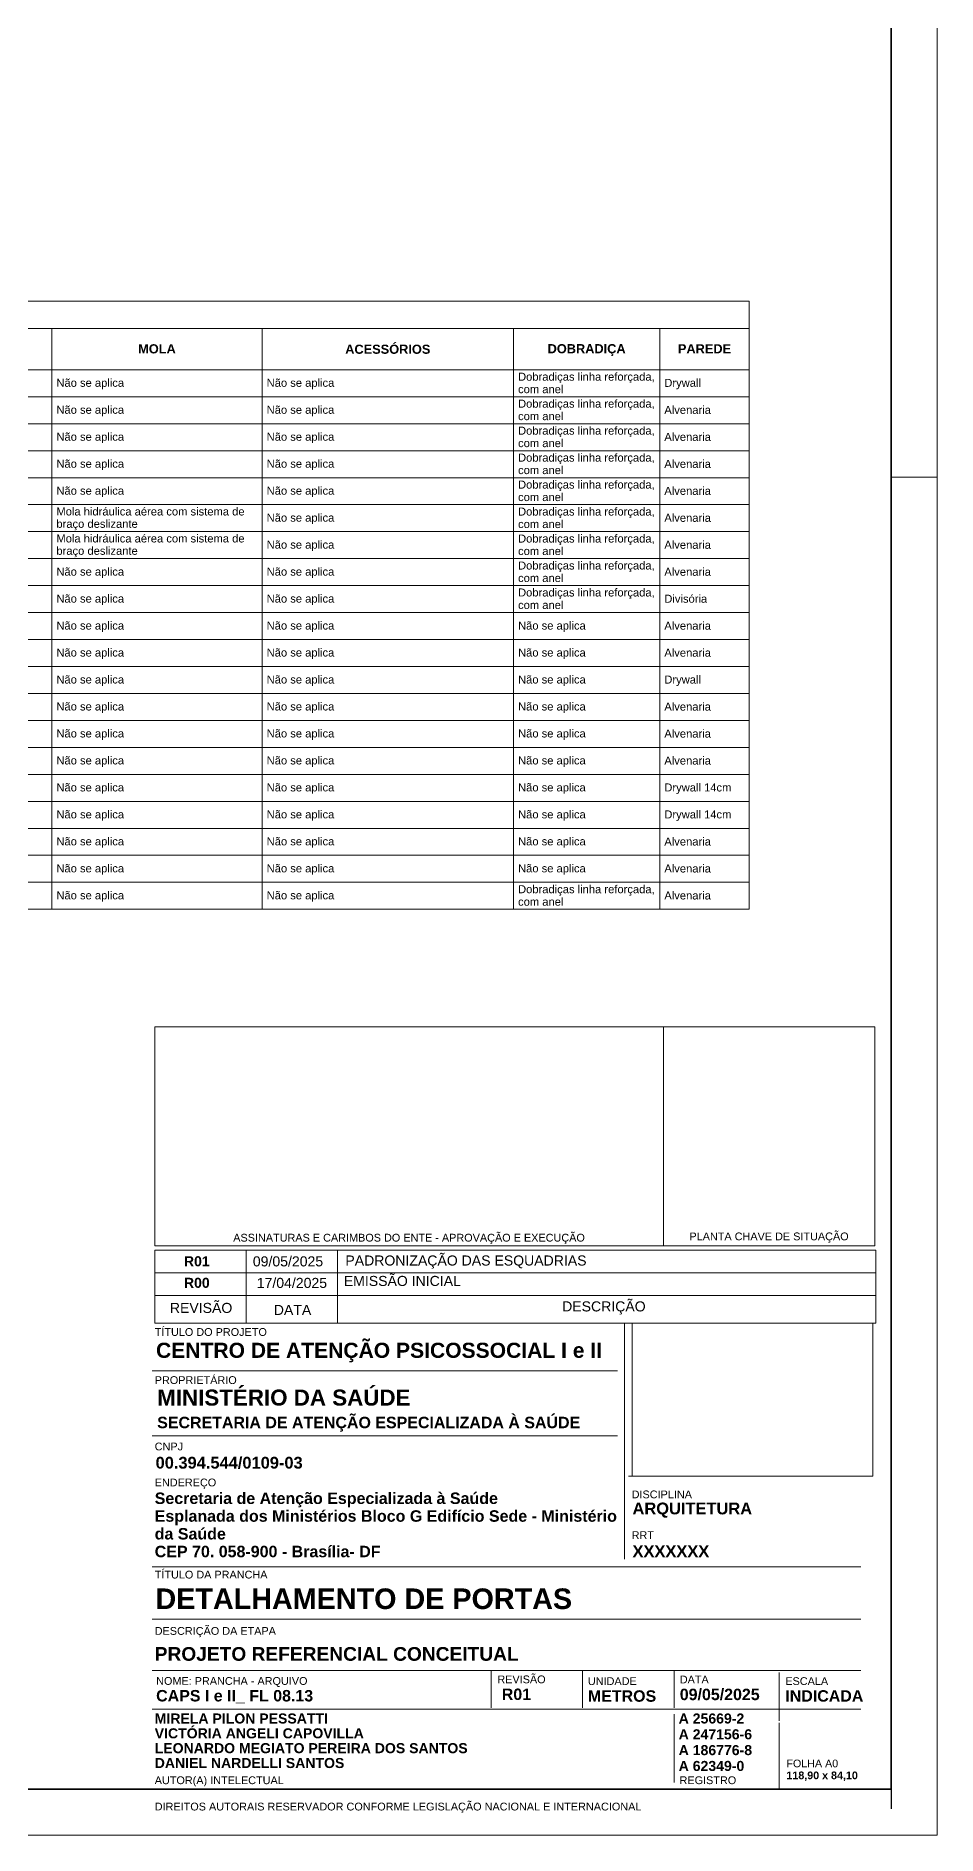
# Paper-space layout 'CAPS I e II_ FL 08.13 DETALHAMENTO DE PORTAS ' of a CAD drawing. Header units: metres. Extents: x 0 to 1400, y 0 to 841.
# Drawn here: x 1202.9 to 1400, y 0 to 393.5 of the extents above; entities that cross this region are included whole.
import ezdxf
from ezdxf.xclip import XClip

# ---------------------------------------------------------------- set-up
doc = ezdxf.new("R2010")
doc.units = ezdxf.units.M
doc.header["$MEASUREMENT"] = 0
doc.header["$XCLIPFRAME"] = 0
for name, color, linetype, lineweight in [('0_Caneta_No__1', 7, 'Continuous', 35), ('0_Caneta_No__241', 7, 'Continuous', 13), ('0_Caneta_No__3', 7, 'Continuous', 25), ('0_Caneta_No__4', 7, 'Continuous', 20), ('0_Caneta_No__5', 7, 'Continuous', 20), ('0_Caneta_No__6', 7, 'Continuous', 13), ('0_Caneta_No__7', 7, 'Continuous', 13), ('0_Caneta_No__8', 7, 'Continuous', 9)]:
    doc.layers.add(name, color=color, linetype=linetype, lineweight=lineweight)
doc.layers.add('VAGAS.ARQ', color=7, linetype='Continuous')
doc.styles.add('GENERATED_STYLE_1', font='arial.ttf')
doc.styles.add('GENERATED_STYLE_2', font='arial.ttf')
picture_1 = doc.add_image_def('image1.png', size_in_pixel=(1394, 887))

# ---------------------------------------------------------------- blocks, each defined once
blk = doc.blocks.new('Drawing_2_2', base_point=(1131.63, 268.98))
at = {"layer": '0_Caneta_No__241', "color": 7, "linetype": 'Continuous', "lineweight": 13, "ltscale": 1000}
for p, q in [((1206.34, 314.58), (1206.34, 320.48)), ((1252.34, 314.58), (1252.34, 320.48)), ((1307.34, 314.58), (1307.34, 320.48)), ((1339.34, 314.58), (1339.34, 320.48)), ((1358.91, 314.58), (1358.91, 320.48)), ((1140.34, 314.58), (1206.34, 314.58)), ((1206.34, 314.58), (1252.34, 314.58)), ((1206.34, 308.68), (1206.34, 314.58)), ((1252.34, 314.58), (1307.34, 314.58)), ((1252.34, 308.68), (1252.34, 314.58)), ((1307.34, 314.58), (1339.34, 314.58)), ((1307.34, 308.68), (1307.34, 314.58)), ((1339.34, 314.58), (1358.91, 314.58)), ((1339.34, 308.68), (1339.34, 314.58)), ((1358.91, 308.68), (1358.91, 314.58)), ((1140.34, 308.68), (1206.34, 308.68)), ((1206.34, 308.68), (1252.34, 308.68)), ((1206.34, 302.78), (1206.34, 308.68)), ((1252.34, 308.68), (1307.34, 308.68)), ((1252.34, 302.78), (1252.34, 308.68)), ((1307.34, 308.68), (1339.34, 308.68)), ((1307.34, 302.78), (1307.34, 308.68)), ((1339.34, 308.68), (1358.91, 308.68)), ((1339.34, 302.78), (1339.34, 308.68)), ((1358.91, 302.78), (1358.91, 308.68)), ((1140.34, 302.78), (1206.34, 302.78)), ((1206.34, 302.78), (1252.34, 302.78)), ((1206.34, 296.88), (1206.34, 302.78)), ((1252.34, 302.78), (1307.34, 302.78)), ((1252.34, 296.88), (1252.34, 302.78)), ((1307.34, 302.78), (1339.34, 302.78)), ((1307.34, 296.88), (1307.34, 302.78)), ((1339.34, 302.78), (1358.91, 302.78)), ((1339.34, 296.88), (1339.34, 302.78)), ((1358.91, 296.88), (1358.91, 302.78)), ((1140.34, 296.88), (1206.34, 296.88)), ((1206.34, 296.88), (1252.34, 296.88)), ((1206.34, 290.98), (1206.34, 296.88)), ((1252.34, 296.88), (1307.34, 296.88)), ((1252.34, 290.98), (1252.34, 296.88)), ((1307.34, 296.88), (1339.34, 296.88)), ((1307.34, 290.98), (1307.34, 296.88)), ((1339.34, 296.88), (1358.91, 296.88)), ((1339.34, 290.98), (1339.34, 296.88)), ((1358.91, 290.98), (1358.91, 296.88)), ((1140.34, 290.98), (1206.34, 290.98)), ((1206.34, 290.98), (1252.34, 290.98)), ((1206.34, 285.08), (1206.34, 290.98)), ((1252.34, 290.98), (1307.34, 290.98)), ((1252.34, 285.08), (1252.34, 290.98)), ((1307.34, 290.98), (1339.34, 290.98)), ((1307.34, 285.08), (1307.34, 290.98)), ((1339.34, 290.98), (1358.91, 290.98)), ((1339.34, 285.08), (1339.34, 290.98)), ((1358.91, 285.08), (1358.91, 290.98)), ((1140.34, 285.08), (1206.34, 285.08)), ((1206.34, 285.08), (1252.34, 285.08)), ((1206.34, 279.18), (1206.34, 285.08)), ((1252.34, 285.08), (1307.34, 285.08)), ((1252.34, 279.18), (1252.34, 285.08)), ((1307.34, 285.08), (1339.34, 285.08)), ((1307.34, 279.18), (1307.34, 285.08)), ((1339.34, 285.08), (1358.91, 285.08)), ((1339.34, 279.18), (1339.34, 285.08)), ((1358.91, 279.18), (1358.91, 285.08)), ((1140.34, 279.18), (1206.34, 279.18)), ((1206.34, 279.18), (1252.34, 279.18)), ((1206.34, 273.28), (1206.34, 279.18)), ((1252.34, 279.18), (1307.34, 279.18)), ((1252.34, 273.28), (1252.34, 279.18)), ((1307.34, 279.18), (1339.34, 279.18)), ((1307.34, 273.28), (1307.34, 279.18)), ((1339.34, 279.18), (1358.91, 279.18)), ((1339.34, 273.28), (1339.34, 279.18)), ((1358.91, 273.28), (1358.91, 279.18)), ((1140.34, 273.28), (1206.34, 273.28)), ((1206.34, 273.28), (1252.34, 273.28)), ((1206.34, 267.38), (1206.34, 273.28)), ((1252.34, 273.28), (1307.34, 273.28)), ((1252.34, 267.38), (1252.34, 273.28)), ((1307.34, 273.28), (1339.34, 273.28)), ((1307.34, 267.38), (1307.34, 273.28)), ((1339.34, 273.28), (1358.91, 273.28)), ((1339.34, 267.38), (1339.34, 273.28)), ((1358.91, 267.38), (1358.91, 273.28)), ((1140.34, 267.38), (1206.34, 267.38)), ((1206.34, 267.38), (1252.34, 267.38)), ((1206.34, 261.48), (1206.34, 267.38)), ((1252.34, 267.38), (1307.34, 267.38)), ((1252.34, 261.48), (1252.34, 267.38)), ((1307.34, 267.38), (1339.34, 267.38)), ((1307.34, 261.48), (1307.34, 267.38)), ((1339.34, 267.38), (1358.91, 267.38)), ((1339.34, 261.48), (1339.34, 267.38)), ((1358.91, 261.48), (1358.91, 267.38)), ((1140.34, 261.48), (1206.34, 261.48)), ((1206.34, 261.48), (1252.34, 261.48)), ((1206.34, 255.58), (1206.34, 261.48)), ((1252.34, 261.48), (1307.34, 261.48)), ((1252.34, 255.58), (1252.34, 261.48)), ((1307.34, 261.48), (1339.34, 261.48)), ((1307.34, 255.58), (1307.34, 261.48)), ((1339.34, 261.48), (1358.91, 261.48)), ((1339.34, 255.58), (1339.34, 261.48)), ((1358.91, 255.58), (1358.91, 261.48)), ((1140.34, 255.58), (1206.34, 255.58)), ((1206.34, 255.58), (1252.34, 255.58)), ((1206.34, 249.68), (1206.34, 255.58)), ((1252.34, 255.58), (1307.34, 255.58)), ((1252.34, 249.68), (1252.34, 255.58)), ((1307.34, 255.58), (1339.34, 255.58)), ((1307.34, 249.68), (1307.34, 255.58)), ((1339.34, 255.58), (1358.91, 255.58)), ((1339.34, 249.68), (1339.34, 255.58)), ((1358.91, 249.68), (1358.91, 255.58)), ((1140.34, 249.68), (1206.34, 249.68)), ((1206.34, 249.68), (1252.34, 249.68)), ((1206.34, 243.78), (1206.34, 249.68)), ((1252.34, 249.68), (1307.34, 249.68)), ((1252.34, 243.78), (1252.34, 249.68)), ((1307.34, 249.68), (1339.34, 249.68)), ((1307.34, 243.78), (1307.34, 249.68)), ((1339.34, 249.68), (1358.91, 249.68)), ((1339.34, 243.78), (1339.34, 249.68)), ((1358.91, 243.78), (1358.91, 249.68)), ((1140.34, 243.78), (1206.34, 243.78)), ((1206.34, 243.78), (1252.34, 243.78)), ((1206.34, 237.88), (1206.34, 243.78)), ((1252.34, 243.78), (1307.34, 243.78)), ((1252.34, 237.88), (1252.34, 243.78)), ((1307.34, 243.78), (1339.34, 243.78)), ((1307.34, 237.88), (1307.34, 243.78)), ((1339.34, 243.78), (1358.91, 243.78)), ((1339.34, 237.88), (1339.34, 243.78)), ((1358.91, 237.88), (1358.91, 243.78)), ((1140.34, 237.88), (1206.34, 237.88)), ((1206.34, 237.88), (1252.34, 237.88)), ((1206.34, 231.98), (1206.34, 237.88)), ((1252.34, 237.88), (1307.34, 237.88)), ((1252.34, 231.98), (1252.34, 237.88)), ((1307.34, 237.88), (1339.34, 237.88)), ((1307.34, 231.98), (1307.34, 237.88)), ((1339.34, 237.88), (1358.91, 237.88)), ((1339.34, 231.98), (1339.34, 237.88)), ((1358.91, 231.98), (1358.91, 237.88)), ((1140.34, 231.98), (1206.34, 231.98)), ((1206.34, 231.98), (1252.34, 231.98)), ((1206.34, 226.08), (1206.34, 231.98)), ((1252.34, 231.98), (1307.34, 231.98)), ((1252.34, 226.08), (1252.34, 231.98)), ((1307.34, 231.98), (1339.34, 231.98)), ((1307.34, 226.08), (1307.34, 231.98)), ((1339.34, 231.98), (1358.91, 231.98)), ((1339.34, 226.08), (1339.34, 231.98)), ((1358.91, 226.08), (1358.91, 231.98)), ((1140.34, 226.08), (1206.34, 226.08)), ((1206.34, 226.08), (1252.34, 226.08)), ((1206.34, 220.18), (1206.34, 226.08)), ((1252.34, 226.08), (1307.34, 226.08)), ((1252.34, 220.18), (1252.34, 226.08)), ((1307.34, 226.08), (1339.34, 226.08)), ((1307.34, 220.18), (1307.34, 226.08)), ((1339.34, 226.08), (1358.91, 226.08)), ((1339.34, 220.18), (1339.34, 226.08)), ((1358.91, 220.18), (1358.91, 226.08)), ((1140.34, 220.18), (1206.34, 220.18)), ((1206.34, 220.18), (1252.34, 220.18)), ((1206.34, 214.28), (1206.34, 220.18)), ((1252.34, 220.18), (1307.34, 220.18)), ((1252.34, 214.28), (1252.34, 220.18)), ((1307.34, 220.18), (1339.34, 220.18)), ((1307.34, 214.28), (1307.34, 220.18)), ((1339.34, 220.18), (1358.91, 220.18)), ((1339.34, 214.28), (1339.34, 220.18)), ((1358.91, 214.28), (1358.91, 220.18)), ((1140.34, 214.28), (1206.34, 214.28)), ((1206.34, 214.28), (1252.34, 214.28)), ((1206.34, 208.38), (1206.34, 214.28)), ((1252.34, 214.28), (1307.34, 214.28)), ((1252.34, 208.38), (1252.34, 214.28)), ((1307.34, 214.28), (1339.34, 214.28)), ((1307.34, 208.38), (1307.34, 214.28)), ((1339.34, 214.28), (1358.91, 214.28)), ((1339.34, 208.38), (1339.34, 214.28)), ((1358.91, 208.38), (1358.91, 214.28)), ((1140.34, 208.38), (1206.34, 208.38)), ((1206.34, 208.38), (1252.34, 208.38)), ((1206.34, 202.48), (1206.34, 208.38)), ((1252.34, 208.38), (1307.34, 208.38)), ((1252.34, 202.48), (1252.34, 208.38)), ((1307.34, 208.38), (1339.34, 208.38)), ((1307.34, 202.48), (1307.34, 208.38)), ((1339.34, 208.38), (1358.91, 208.38)), ((1339.34, 202.48), (1339.34, 208.38)), ((1358.91, 202.48), (1358.91, 208.38)), ((1140.34, 202.48), (1206.34, 202.48)), ((1206.34, 202.48), (1252.34, 202.48)), ((1252.34, 202.48), (1307.34, 202.48)), ((1307.34, 202.48), (1339.34, 202.48)), ((1339.34, 202.48), (1358.91, 202.48))]:
    blk.add_line(p, q, dxfattribs=at)
at = {"layer": '0_Caneta_No__4', "color": 7, "linetype": 'Continuous', "lineweight": 20, "ltscale": 1000}
for p, q in [((904.34, 335.48), (1358.91, 335.48)), ((1358.91, 329.48), (1358.91, 335.48)), ((904.34, 329.48), (1358.91, 329.48)), ((1206.34, 320.48), (1206.34, 329.48)), ((1252.34, 320.48), (1252.34, 329.48)), ((1307.34, 320.48), (1307.34, 329.48)), ((1339.34, 320.48), (1339.34, 329.48)), ((1358.91, 320.48), (1358.91, 329.48)), ((1140.34, 320.48), (1206.34, 320.48)), ((1206.34, 320.48), (1252.34, 320.48)), ((1252.34, 320.48), (1307.34, 320.48)), ((1307.34, 320.48), (1339.34, 320.48)), ((1339.34, 320.48), (1358.91, 320.48))]:
    blk.add_line(p, q, dxfattribs=at)
at = {"layer": '0_Caneta_No__5', "color": 7, "linetype": 'Continuous', "lineweight": 15, "char_height": 2, "attachment_point": 5, "style": 'GENERATED_STYLE_2'}
for s, insert in [('\\A1;{\\pqc;\\fArial|b1|i0|c0|p0;\\W1.000000;MOLA}', (1229.34, 325.05)), ('\\A1;{\\pqc;\\fArial|b1|i0|c0|p0;\\W1.000000;ACESSÓRIOS }', (1279.84, 324.96)), ('\\A1;{\\pqc;\\fArial|b1|i0|c0|p0;\\W1.000000;DOBRADIÇA}', (1323.34, 324.79)), ('\\A1;{\\pqc;\\fArial|b1|i0|c0|p0;\\W1.000000;PAREDE}', (1349.13, 325.07))]:
    blk.add_mtext(s, dxfattribs=dict(at, insert=insert))
at = {"layer": '0_Caneta_No__6', "color": 7, "linetype": 'Continuous', "lineweight": 13, "char_height": 1.75, "attachment_point": 4, "style": 'GENERATED_STYLE_1'}
for s, insert, width, line_spacing_factor in [('\\A1;{\\pql;\\fArial|b0|i0|c0|p0;\\W1.000000;Dobradiças linha reforçada, com anel}', (1308.34, 317.59), 30, 0.936691), ('\\A1;{\\pql;\\fArial|b0|i0|c0|p0;\\W1.000000;Dobradiças linha reforçada, com anel}', (1308.34, 311.69), 30, 0.936691), ('\\A1;{\\pql;\\fArial|b0|i0|c0|p0;\\W1.000000;Dobradiças linha reforçada, com anel}', (1308.34, 305.79), 30, 0.936691), ('\\A1;{\\pql;\\fArial|b0|i0|c0|p0;\\W1.000000;Dobradiças linha reforçada, com anel}', (1308.34, 299.89), 30, 0.936691), ('\\A1;{\\pql;\\fArial|b0|i0|c0|p0;\\W1.000000;Dobradiças linha reforçada, com anel}', (1308.34, 293.99), 30, 0.936691), ('\\A1;{\\pql;\\fArial|b0|i0|c0|p0;\\W1.000000;Mola hidráulica aérea com sistema de braço deslizante}', (1207.34, 287.87), 44, 0.924314), ('\\A1;{\\pql;\\fArial|b0|i0|c0|p0;\\W1.000000;Dobradiças linha reforçada, com anel}', (1308.34, 288.09), 30, 0.936691), ('\\A1;{\\pql;\\fArial|b0|i0|c0|p0;\\W1.000000;Mola hidráulica aérea com sistema de braço deslizante}', (1207.34, 281.97), 44, 0.924314), ('\\A1;{\\pql;\\fArial|b0|i0|c0|p0;\\W1.000000;Dobradiças linha reforçada, com anel}', (1308.34, 282.19), 30, 0.936691), ('\\A1;{\\pql;\\fArial|b0|i0|c0|p0;\\W1.000000;Dobradiças linha reforçada, com anel}', (1308.34, 276.29), 30, 0.936691), ('\\A1;{\\pql;\\fArial|b0|i0|c0|p0;\\W1.000000;Dobradiças linha reforçada, com anel}', (1308.34, 270.39), 30, 0.936691), ('\\A1;{\\pql;\\fArial|b0|i0|c0|p0;\\W1.000000;Dobradiças linha reforçada, com anel}', (1308.34, 205.49), 30, 0.936691)]:
    blk.add_mtext(s, dxfattribs=dict(at, insert=insert, width=width, line_spacing_factor=line_spacing_factor))
for s, insert in [('\\A1;{\\pql;\\fArial|b0|i0|c0|p0;\\W1.000000;Não se aplica}', (1207.34, 317.37)), ('\\A1;{\\pql;\\fArial|b0|i0|c0|p0;\\W1.000000;Não se aplica}', (1253.34, 317.37)), ('\\A1;{\\pql;\\fArial|b0|i0|c0|p0;\\W1.000000;Drywall}', (1340.34, 317.36)), ('\\A1;{\\pql;\\fArial|b0|i0|c0|p0;\\W1.000000;Não se aplica}', (1207.34, 311.47)), ('\\A1;{\\pql;\\fArial|b0|i0|c0|p0;\\W1.000000;Não se aplica}', (1253.34, 311.47)), ('\\A1;{\\pql;\\fArial|b0|i0|c0|p0;\\W1.000000;Alvenaria}', (1340.34, 311.69)), ('\\A1;{\\pql;\\fArial|b0|i0|c0|p0;\\W1.000000;Não se aplica}', (1207.34, 305.57)), ('\\A1;{\\pql;\\fArial|b0|i0|c0|p0;\\W1.000000;Não se aplica}', (1253.34, 305.57)), ('\\A1;{\\pql;\\fArial|b0|i0|c0|p0;\\W1.000000;Alvenaria}', (1340.34, 305.79)), ('\\A1;{\\pql;\\fArial|b0|i0|c0|p0;\\W1.000000;Não se aplica}', (1207.34, 299.67)), ('\\A1;{\\pql;\\fArial|b0|i0|c0|p0;\\W1.000000;Não se aplica}', (1253.34, 299.67)), ('\\A1;{\\pql;\\fArial|b0|i0|c0|p0;\\W1.000000;Alvenaria}', (1340.34, 299.89)), ('\\A1;{\\pql;\\fArial|b0|i0|c0|p0;\\W1.000000;Não se aplica}', (1207.34, 293.77)), ('\\A1;{\\pql;\\fArial|b0|i0|c0|p0;\\W1.000000;Não se aplica}', (1253.34, 293.77)), ('\\A1;{\\pql;\\fArial|b0|i0|c0|p0;\\W1.000000;Alvenaria}', (1340.34, 293.99)), ('\\A1;{\\pql;\\fArial|b0|i0|c0|p0;\\W1.000000;Não se aplica}', (1253.34, 287.87)), ('\\A1;{\\pql;\\fArial|b0|i0|c0|p0;\\W1.000000;Alvenaria}', (1340.34, 288.09)), ('\\A1;{\\pql;\\fArial|b0|i0|c0|p0;\\W1.000000;Não se aplica}', (1253.34, 281.97)), ('\\A1;{\\pql;\\fArial|b0|i0|c0|p0;\\W1.000000;Alvenaria}', (1340.34, 282.19)), ('\\A1;{\\pql;\\fArial|b0|i0|c0|p0;\\W1.000000;Não se aplica}', (1207.34, 276.07)), ('\\A1;{\\pql;\\fArial|b0|i0|c0|p0;\\W1.000000;Não se aplica}', (1253.34, 276.07)), ('\\A1;{\\pql;\\fArial|b0|i0|c0|p0;\\W1.000000;Alvenaria}', (1340.34, 276.29)), ('\\A1;{\\pql;\\fArial|b0|i0|c0|p0;\\W1.000000;Não se aplica}', (1207.34, 270.17)), ('\\A1;{\\pql;\\fArial|b0|i0|c0|p0;\\W1.000000;Não se aplica}', (1253.34, 270.17)), ('\\A1;{\\pql;\\fArial|b0|i0|c0|p0;\\W1.000000;Divisória}', (1340.34, 270.39)), ('\\A1;{\\pql;\\fArial|b0|i0|c0|p0;\\W1.000000;Não se aplica}', (1207.34, 264.27)), ('\\A1;{\\pql;\\fArial|b0|i0|c0|p0;\\W1.000000;Não se aplica}', (1253.34, 264.27)), ('\\A1;{\\pql;\\fArial|b0|i0|c0|p0;\\W1.000000;Não se aplica}', (1308.34, 264.27)), ('\\A1;{\\pql;\\fArial|b0|i0|c0|p0;\\W1.000000;Alvenaria}', (1340.34, 264.49)), ('\\A1;{\\pql;\\fArial|b0|i0|c0|p0;\\W1.000000;Não se aplica}', (1207.34, 258.37)), ('\\A1;{\\pql;\\fArial|b0|i0|c0|p0;\\W1.000000;Não se aplica}', (1253.34, 258.37)), ('\\A1;{\\pql;\\fArial|b0|i0|c0|p0;\\W1.000000;Não se aplica}', (1308.34, 258.37)), ('\\A1;{\\pql;\\fArial|b0|i0|c0|p0;\\W1.000000;Alvenaria}', (1340.34, 258.59)), ('\\A1;{\\pql;\\fArial|b0|i0|c0|p0;\\W1.000000;Não se aplica}', (1207.34, 252.47)), ('\\A1;{\\pql;\\fArial|b0|i0|c0|p0;\\W1.000000;Não se aplica}', (1253.34, 252.47)), ('\\A1;{\\pql;\\fArial|b0|i0|c0|p0;\\W1.000000;Não se aplica}', (1308.34, 252.47)), ('\\A1;{\\pql;\\fArial|b0|i0|c0|p0;\\W1.000000;Drywall}', (1340.34, 252.46)), ('\\A1;{\\pql;\\fArial|b0|i0|c0|p0;\\W1.000000;Não se aplica}', (1207.34, 246.57)), ('\\A1;{\\pql;\\fArial|b0|i0|c0|p0;\\W1.000000;Não se aplica}', (1253.34, 246.57)), ('\\A1;{\\pql;\\fArial|b0|i0|c0|p0;\\W1.000000;Não se aplica}', (1308.34, 246.57)), ('\\A1;{\\pql;\\fArial|b0|i0|c0|p0;\\W1.000000;Alvenaria}', (1340.34, 246.79)), ('\\A1;{\\pql;\\fArial|b0|i0|c0|p0;\\W1.000000;Não se aplica}', (1207.34, 240.67)), ('\\A1;{\\pql;\\fArial|b0|i0|c0|p0;\\W1.000000;Não se aplica}', (1253.34, 240.67)), ('\\A1;{\\pql;\\fArial|b0|i0|c0|p0;\\W1.000000;Não se aplica}', (1308.34, 240.67)), ('\\A1;{\\pql;\\fArial|b0|i0|c0|p0;\\W1.000000;Alvenaria}', (1340.34, 240.89)), ('\\A1;{\\pql;\\fArial|b0|i0|c0|p0;\\W1.000000;Não se aplica}', (1207.34, 234.77)), ('\\A1;{\\pql;\\fArial|b0|i0|c0|p0;\\W1.000000;Não se aplica}', (1253.34, 234.77)), ('\\A1;{\\pql;\\fArial|b0|i0|c0|p0;\\W1.000000;Não se aplica}', (1308.34, 234.77)), ('\\A1;{\\pql;\\fArial|b0|i0|c0|p0;\\W1.000000;Alvenaria}', (1340.34, 234.99)), ('\\A1;{\\pql;\\fArial|b0|i0|c0|p0;\\W1.000000;Não se aplica}', (1207.34, 228.87)), ('\\A1;{\\pql;\\fArial|b0|i0|c0|p0;\\W1.000000;Não se aplica}', (1253.34, 228.87)), ('\\A1;{\\pql;\\fArial|b0|i0|c0|p0;\\W1.000000;Não se aplica}', (1308.34, 228.87)), ('\\A1;{\\pql;\\fArial|b0|i0|c0|p0;\\W1.000000;Drywall 14cm}', (1340.34, 228.86)), ('\\A1;{\\pql;\\fArial|b0|i0|c0|p0;\\W1.000000;Não se aplica}', (1207.34, 222.97)), ('\\A1;{\\pql;\\fArial|b0|i0|c0|p0;\\W1.000000;Não se aplica}', (1253.34, 222.97)), ('\\A1;{\\pql;\\fArial|b0|i0|c0|p0;\\W1.000000;Não se aplica}', (1308.34, 222.97)), ('\\A1;{\\pql;\\fArial|b0|i0|c0|p0;\\W1.000000;Drywall 14cm}', (1340.34, 222.96)), ('\\A1;{\\pql;\\fArial|b0|i0|c0|p0;\\W1.000000;Não se aplica}', (1207.34, 217.07)), ('\\A1;{\\pql;\\fArial|b0|i0|c0|p0;\\W1.000000;Não se aplica}', (1253.34, 217.07)), ('\\A1;{\\pql;\\fArial|b0|i0|c0|p0;\\W1.000000;Não se aplica}', (1308.34, 217.07)), ('\\A1;{\\pql;\\fArial|b0|i0|c0|p0;\\W1.000000;Alvenaria}', (1340.34, 217.29)), ('\\A1;{\\pql;\\fArial|b0|i0|c0|p0;\\W1.000000;Não se aplica}', (1207.34, 211.17)), ('\\A1;{\\pql;\\fArial|b0|i0|c0|p0;\\W1.000000;Não se aplica}', (1253.34, 211.17)), ('\\A1;{\\pql;\\fArial|b0|i0|c0|p0;\\W1.000000;Não se aplica}', (1308.34, 211.17)), ('\\A1;{\\pql;\\fArial|b0|i0|c0|p0;\\W1.000000;Alvenaria}', (1340.34, 211.39)), ('\\A1;{\\pql;\\fArial|b0|i0|c0|p0;\\W1.000000;Não se aplica}', (1207.34, 205.27)), ('\\A1;{\\pql;\\fArial|b0|i0|c0|p0;\\W1.000000;Não se aplica}', (1253.34, 205.27)), ('\\A1;{\\pql;\\fArial|b0|i0|c0|p0;\\W1.000000;Alvenaria}', (1340.34, 205.49))]:
    blk.add_mtext(s, dxfattribs=dict(at, insert=insert))

psp = doc.layouts.new('CAPS I e II_ FL 08.13 DETALHAMENTO DE PORTAS ')

# ---------------------------------------------------------------- linework, layer by layer
at = {"layer": '0_Caneta_No__1', "color": 7, "linetype": 'Continuous', "lineweight": 35, "ltscale": 1000, "flags": 128}
psp.add_lwpolyline([(1004, 10), (1390, 10), (1390, 305), (1390, 831), (25, 831), (25, 10)], close=True, dxfattribs=at)
at = {"layer": '0_Caneta_No__241', "color": 7, "linetype": 'Continuous', "lineweight": 13, "ltscale": 1000}
for p, q in [((1340.13, 176.79), (1340.13, 128.9)), ((1228.85, 127.92), (1386.59, 127.92)), ((1248.85, 111.98), (1248.85, 127.92)), ((1268.85, 111.98), (1268.85, 127.92)), ((1228.85, 122.95), (1386.59, 122.95)), ((1228.85, 117.98), (1386.59, 117.98))]:
    psp.add_line(p, q, dxfattribs=at)
for points in [[(1228.85, 128.9), (1386.38, 128.9), (1386.38, 176.79), (1228.85, 176.79)], [(1386.59, 111.98), (1228.85, 111.98), (1228.85, 127.92), (1386.59, 127.92)]]:
    psp.add_lwpolyline(points, close=True, dxfattribs=at)
at = {"layer": '0_Caneta_No__3', "color": 7, "linetype": 'Continuous', "lineweight": 25, "ltscale": 1000}
psp.add_line((1390, 10), (1390, 5.71), dxfattribs=at)
at = {"layer": '0_Caneta_No__7', "color": 7, "linetype": 'Continuous', "lineweight": 13, "ltscale": 1000, "flags": 128}
psp.add_lwpolyline([(1400, 0), (1400, 841), (0, 841), (0, 0)], close=True, dxfattribs=at)
at = {"layer": '0_Caneta_No__8', "color": 7, "linetype": 'Continuous', "lineweight": 9, "ltscale": 1000}
for p, q in [((1400, 297), (1390, 297)), ((1331.63, 111.98), (1331.63, 60.36)), ((1330.12, 101.5), (1228.3, 101.5)), ((1330.12, 87.29), (1228.3, 87.29)), ((1383.3, 78.48), (1332.49, 78.48)), ((1383.3, 58.68), (1228.3, 58.68)), ((1383.3, 58.68), (1228.3, 58.68)), ((1383.3, 47.22), (1228.3, 47.22)), ((1383.3, 36), (1228.3, 36)), ((1302.47, 36), (1302.47, 27.84)), ((1322.47, 36), (1322.47, 27.84)), ((1342.47, 36), (1342.47, 27.84)), ((1365.47, 35.57), (1365.47, 25.01)), ((1383.3, 27.53), (1228.3, 27.53)), ((1342.47, 26.46), (1342.47, 11.48)), ((1365.47, 24.53), (1365.47, 10)), ((1387.45, 10), (1224.95, 10))]:
    psp.add_line(p, q, dxfattribs=at)

# ---------------------------------------------------------------- block references
at = {"color": 64, "linetype": 'Continuous', "lineweight": 0, "ltscale": 1000, "true_color": 0x80aa00}
ref = psp.add_blockref('Drawing_2_2', (1131.63, 268.98), dxfattribs=at)
XClip(ref).set_block_clipping_path([(904.3278647564, 202.4666888763), (1358.9241447564, 335.4866888763)])

# ---------------------------------------------------------------- texts
at = {"layer": '0_Caneta_No__1', "color": 7, "linetype": 'Continuous', "lineweight": 35}
for s, insert, char_height, attachment_point, style in [('\\A1;{\\pqc;\\fArial|b0|i0|c0|p0;\\W1.000000;09/05/2025}', (1258.01, 126.57), 2.2, 2, 'GENERATED_STYLE_1'), ('\\A1;{\\pqc;\\fArial|b0|i0|c0|p0;\\W1.000000;  17/04/2\\fArial|b0|i0|c0|p0;\\W1.000000;025}', (1258.01, 121.86), 2.2, 2, 'GENERATED_STYLE_1'), ('\\A1;{\\pqc;\\fArial|b0|i0|c0|p0;\\W1.000000;REVISÃO}', (1239, 116.39), 2.2, 2, 'GENERATED_STYLE_1'), ('\\A1;{\\pqc;\\fArial|b0|i0|c0|p0;\\W1.000000;DATA}', (1259, 115.95), 2.2, 2, 'GENERATED_STYLE_1'), ('\\A1;{\\pqc;\\fArial|b0|i0|c0|p0;\\W1.000000;DESCRIÇÃO}', (1327.12, 116.72), 2.2, 2, 'GENERATED_STYLE_1'), ('\\A1;{\\pql;\\fArial|b0|i0|c0|p0;\\W1.000000;TÍTULO DO PROJETO}', (1228.85, 110.87), 1.7, 1, 'GENERATED_STYLE_1'), ('\\A1;{\\pql;\\fArial|b1|i0|c0|p0;\\W1.000000;CENTRO DE ATENÇÃO PSICOSSOCIAL \\fArial|b1|i0|c0|p0;\\W1.000000;I e \\fArial|b1|i0|c0|p0;\\W1.000000;II}', (1229.14, 107.67), 3.3, 1, 'GENERATED_STYLE_2'), ('\\A1;{\\pql;\\fArial|b0|i0|c0|p0;\\W1.000000;PROPRIETÁRIO }', (1228.85, 100.35), 1.7, 1, 'GENERATED_STYLE_1'), ('\\A1;{\\pql;\\fArial|b1|i0|c0|p0;\\W1.000000;MINISTÉRIO DA SAÚDE }', (1229.39, 97.43), 3.5, 1, 'GENERATED_STYLE_2'), ('\\A1;{\\pql;\\fArial|b1|i0|c0|p0;\\W1.000000;SECRETARIA DE ATENÇÃO \\fArial|b1|i0|c0|p0;\\W1.000000;ESPECIALIZADA\\fArial|b1|i0|c0|p0;\\W1.000000; À SAÚDE}', (1229.39, 91.48), 2.5, 1, 'GENERATED_STYLE_2'), ('\\A1;{\\pql;\\fArial|b0|i0|c0|p0;\\W1.000000;CNPJ}', (1228.85, 85.83), 1.7, 1, 'GENERATED_STYLE_1'), ('\\A1;{\\pql;\\fArial|b1|i0|c0|p0;\\W1.000000;00.394.544/010\\fArial|b1|i0|c0|p0;\\W1.000000;9\\fArial|b1|i0|c0|p0;\\W1.000000;-\\fArial|b1|i0|c0|p0;\\W1.000000;03 }', (1229.04, 82.72), 2.57361, 1, 'GENERATED_STYLE_2'), ('\\A1;{\\pql;\\fArial|b0|i0|c0|p0;\\W1.000000;ENDEREÇO}', (1228.85, 77.96), 1.7, 1, 'GENERATED_STYLE_1'), ('\\A1;{\\pql;\\fArial|b0|i0|c0|p0;\\W1.000000;DISCIPLINA}', (1333.19, 75.35), 1.7, 1, 'GENERATED_STYLE_1'), ('\\A1;{\\pql;\\fArial|b1|i0|c0|p0;\\W1.000000;ARQUITETURA}', (1333.38, 72.71), 2.5736, 1, 'GENERATED_STYLE_2'), ('\\A1;{\\pql;\\fArial|b0|i0|c0|p0;\\W1.000000;RRT}', (1333.19, 66.44), 1.7, 1, 'GENERATED_STYLE_1'), ('\\A1;{\\pql;\\fArial|b1|i0|c0|p0;\\W1.000000;XXXXXXX}', (1333.38, 63.34), 2.5736, 1, 'GENERATED_STYLE_2'), ('\\A1;{\\pql;\\fArial|b0|i0|c0|p0;\\W1.000000;TÍTULO DA PRANCHA}', (1228.85, 57.81), 1.7, 1, 'GENERATED_STYLE_1'), ('\\A1;{\\pql;\\fArial|b1|i0|c0|p0;\\W1.000000;DETALHAMENTO DE PORTAS }', (1229.02, 53.93), 4.5, 1, 'GENERATED_STYLE_2'), ('\\A1;{\\pql;\\fArial|b0|i0|c0|p0;\\W1.000000;DESCRIÇÃO DA ETAPA}', (1228.85, 45.49), 1.7, 1, 'GENERATED_STYLE_1'), ('\\A1;{\\pql;\\fArial|b1|i0|c0|p0;\\W1.000000;PROJETO REFERENCIAL CONCEITUAL}', (1228.85, 41.11), 3, 1, 'GENERATED_STYLE_2'), ('\\A1;{\\pql;\\fArial|b0|i0|c0|p0;\\W1.000000;AUTOR(A) INTELECTUAL}', (1228.85, 12.83), 1.7, 1, 'GENERATED_STYLE_1'), ('\\A1;{\\pql;\\fArial|b0|i0|c0|p0;\\W1.000000;REGISTRO}', (1343.67, 12.83), 1.7, 1, 'GENERATED_STYLE_1'), ('\\A1;{\\pql;\\fArial|b0|i0|c0|p0;\\W1.000000;DIREITOS AUTORAIS RESERVADOR CONFORME LEGISLAÇÃO NACIONAL E INTERNACIONAL}', (1228.85, 4.85), 1.7, 7, 'GENERATED_STYLE_1')]:
    psp.add_mtext(s, dxfattribs=dict(at, insert=insert, char_height=char_height, attachment_point=attachment_point, style=style))
at = {"layer": '0_Caneta_No__1', "color": 7, "linetype": 'Continuous', "lineweight": 35, "insert": (1228.85, 74.91), "char_height": 2.50545, "width": 103.4563, "attachment_point": 1, "line_spacing_factor": 0.92955, "style": 'GENERATED_STYLE_2'}
psp.add_mtext('\\A1;{\\pql;\\fArial|b1|i0|c0|p0;\\W1.000000;Secretaria de Atenção \\fArial|b1|i0|c0|p0;\\W1.000000;Especializada à Saúde\\P\\pql;\\fArial|b1|i0|c0|p0;\\W1.000000;Esplanada dos Ministérios Bloco G Edifício Sede - Ministério da Saúde \\P\\pql;\\fArial|b1|i0|c0|p0;\\W1.000000;CEP 70. 058-900 - Brasília- DF }', dxfattribs=at)
at = {"layer": '0_Caneta_No__1', "color": 7, "linetype": 'Continuous', "lineweight": 35, "attachment_point": 1}
for s, insert, char_height, line_spacing_factor, style in [('\\A1;{\\pql;\\fArial|b0|i0|c0|p0;\\W1.000000;NOME: PRANCHA - ARQUIVO\\P\\pql;\\fArial|b1|i0|c0|p0;\\H1.470588x;\\W1.000000;CAPS I e II_ FL 08.13}', (1229.16, 34.55), 1.7, 0.99887, 'GENERATED_STYLE_1'), ('\\A1;{\\pql;\\fArial|b0|i0|c0|p0;\\W1.000000;REVISÃO\\P\\pql;\\fArial|b1|i0|c0|p0;\\H1.470588x;\\W1.000000; \\fArial|b1|i0|c0|p0;\\W1.000000;R01}', (1303.81, 34.89), 1.7, 1.009702, 'GENERATED_STYLE_1'), ('\\A1;{\\pql;\\fArial|b0|i0|c0|p0;\\W1.000000;UNIDADE\\P\\pql;\\fArial|b1|i0|c0|p0;\\H1.470588x;\\W1.000000;METROS}', (1323.62, 34.51), 1.7, 1.008897, 'GENERATED_STYLE_1'), ('\\A1;{\\pql;\\fArial|b0|i0|c0|p0;\\W1.000000;DATA\\P\\pql;\\fArial|b1|i0|c0|p0;\\H1.470588x;\\W1.000000;09/05/2025}', (1343.72, 34.86), 1.7, 1.008897, 'GENERATED_STYLE_1'), ('\\A1;{\\pql;\\fArial|b0|i0|c0|p0;\\W1.000000;ESCALA\\P\\pql;\\fArial|b1|i0|c0|p0;\\H1.470588x;\\W1.000000;INDICADA}', (1366.81, 34.51), 1.7, 1.001929, 'GENERATED_STYLE_1'), ('\\A1;{\\pql;\\fArial|b1|i0|c0|p0;\\W1.000000;MIRELA PILON PESSATTI\\P\\pql;\\fArial|b1|i0|c0|p0;\\W1.000000;VICTÓRIA ANGELI CAPOVILLA \\P\\pql;\\fArial|b1|i0|c0|p0;\\W1.000000;LEONARDO MEGIATO PEREIRA DOS SANTOS\\fArial|b1|i0|c0|p0;\\W1.000000; \\P\\pql;\\fArial|b1|i0|c0|p0;\\W1.000000;DANIEL NARDELLI SANTOS }', (1228.85, 26.59), 2.2, 0.885199, 'GENERATED_STYLE_2'), ('\\A1;{\\pql;\\fArial|b1|i0|c0|p0;\\W1.000000;A 25669-2\\P\\pql;\\fArial|b1|i0|c0|p0;\\W1.000000;A 247156-6\\P\\pql;\\fArial|b1|i0|c0|p0;\\W1.000000;A 186776-8\\P\\pql;\\fArial|b1|i0|c0|p0;\\W1.000000;A 62349-0}', (1343.48, 26.59), 2.2, 0.943641, 'GENERATED_STYLE_2'), ('\\A1;{\\pql;\\fArial|b0|i0|c0|p0;\\W1.000000;FOLHA A0\\P\\pql;\\fArial|b1|i0|c0|p0;\\W1.000000;118,90 \\fArial|b1|i0|c0|p0;\\W1.000000;x \\fArial|b1|i0|c0|p0;\\W1.000000;84,10}', (1367.05, 16.49), 1.67639, 0.932759, 'GENERATED_STYLE_1')]:
    psp.add_mtext(s, dxfattribs=dict(at, insert=insert, char_height=char_height, line_spacing_factor=line_spacing_factor, style=style))
at = {"layer": '0_Caneta_No__241', "color": 7, "linetype": 'Continuous', "lineweight": 13}
for s, insert, char_height, attachment_point, style in [('\\A1;{\\pqc;\\fArial|b0|i0|c0|p0;\\W1.000000;ASSINATURAS E CARIMBOS DO ENTE - APROVAÇÃO E EXECUÇÃO}', (1284.49, 131.5), 1.7, 2, 'GENERATED_STYLE_1'), ('\\A1;{\\pqc;\\fArial|b0|i0|c0|p0;\\W1.000000;PLANTA CHAVE DE SITUAÇÃO}', (1363.25, 131.78), 1.7, 2, 'GENERATED_STYLE_1'), ('\\A1;{\\pqc;\\fArial|b1|i0|c0|p0;\\W1.000000; \\fArial|b1|i0|c0|p0;\\W1.000000;R01}', (1237.63, 126.59), 2.2, 2, 'GENERATED_STYLE_2'), ('\\A1;{\\pql;\\fArial|b0|i0|c0|p0;\\W1.000000;PADRONIZAÇÃO DAS ESQUADRIAS }', (1270.56, 126.76), 2.2, 1, 'GENERATED_STYLE_1'), ('\\A1;{\\pql;\\fArial|b0|i0|c0|p0;\\W1.000000;EMISSÃO INICIAL}', (1270.22, 122.29), 2.2, 1, 'GENERATED_STYLE_1'), ('\\A1;{\\pqc;\\fArial|b1|i0|c0|p0;\\W1.000000; \\fArial|b1|i0|c0|p0;\\W1.000000;R00}', (1237.63, 121.88), 2.2, 2, 'GENERATED_STYLE_2')]:
    psp.add_mtext(s, dxfattribs=dict(at, insert=insert, char_height=char_height, attachment_point=attachment_point, style=style))

# ---------------------------------------------------------------- pictures from other files: only their frames are drawn
at = {"layer": 'VAGAS.ARQ', "linetype": 'Continuous', "lineweight": 0}
image = psp.add_image(picture_1, insert=(1333.27, 78.48), size_in_units=(52.65, 33.5), dxfattribs=at)
image.set_boundary_path([(-0.5, -0.5), (1393.5, 886.5)])

doc.saveas('drawing.dxf')
